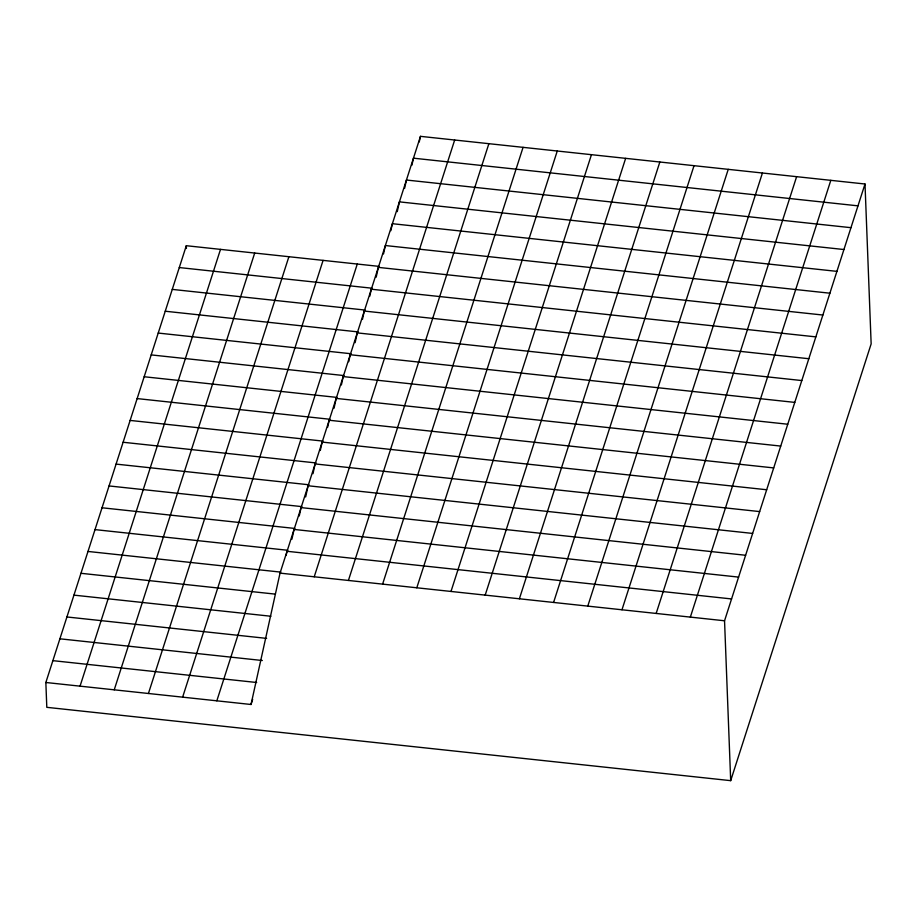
<?xml version="1.0" encoding="UTF-8"?>
<svg xmlns="http://www.w3.org/2000/svg" width="917" height="917" viewBox="0 0 917 917"><rect width="100%" height="100%" fill="white"/><g stroke="black" fill="none" stroke-linecap="round" stroke-linejoin="round"><path stroke-width="1.38" d="M45.85 682.489L251.017 704.485L280.029 573.125L420.479 136.346L865.006 184.008L871.15 343.875L730.689 780.654L46.801 707.328L45.85 682.489L186.311 245.71L379.168 266.389M286.115 555.473L287.044 551.289L731.571 598.939M291.904 539.23L294.07 529.441L738.598 577.102M299.24 515.996L301.097 507.605L745.624 555.266M305.648 496.945L308.112 485.769L752.639 533.43M312.972 473.711L315.139 463.933L759.666 511.583M320.308 450.476L322.165 442.086L766.692 489.747M327.644 427.242L329.18 420.25L773.707 467.911M334.052 408.191L336.207 398.414L780.734 446.075M341.376 384.957L343.233 376.578L787.76 424.227M348.712 361.722L350.248 354.73L794.775 402.391M355.12 342.683L357.275 332.894L801.802 380.555M362.444 319.448L364.301 311.058L808.828 358.719M369.78 296.202L371.316 289.222L815.843 336.871M376.188 277.163L378.343 267.386L822.87 315.035M383.512 253.929L385.369 245.538L829.896 293.199M390.848 230.694L392.384 223.702L836.912 271.363M397.256 211.644L399.411 201.866L843.938 249.527M404.58 188.409L406.437 180.03L850.965 227.68M411.916 165.175L413.464 158.183L857.991 205.844M419.252 141.94L420.479 136.346M80.043 686.157L220.504 249.378M114.235 689.813L254.697 253.046M148.428 693.481L288.889 256.714M182.632 697.149L323.082 260.382M216.825 700.817L357.275 264.039M251.017 704.485L252.668 699.339M314.222 576.793L454.672 140.014M348.414 580.45L488.876 143.682M382.607 584.118L523.068 147.35M416.799 587.786L557.261 151.018M450.992 591.454L591.454 154.675M485.185 595.122L625.646 158.343M519.389 598.778L659.839 162.011M553.581 602.446L694.031 165.679M587.774 606.114L728.236 169.347M621.967 609.782L762.428 173.004M656.159 613.45L796.621 176.672M690.352 617.118L830.813 180.34M730.689 780.654L724.545 620.775L865.006 184.008M179.285 267.558L372.142 288.225M172.258 289.394L365.115 310.072M165.243 311.23L358.1 331.908M158.217 333.066L351.073 353.744M151.19 354.902L344.047 375.58M144.175 376.749L337.032 397.416M137.149 398.586L330.005 419.264M130.122 420.422L322.979 441.1M123.107 442.258L315.964 462.936M116.081 464.105L308.937 484.772M109.054 485.941L301.911 506.62M102.028 507.777L294.884 528.456M95.013 529.613L287.869 550.292M87.986 551.449L280.843 572.128M280.029 573.125L724.545 620.775M80.96 573.297L275.192 594.113M73.945 595.133L270.905 616.247M66.918 616.969L266.618 638.381M59.892 638.805L262.331 660.515M52.877 660.653L256.668 682.5M186.311 245.71L186.415 248.473"/></g></svg>
